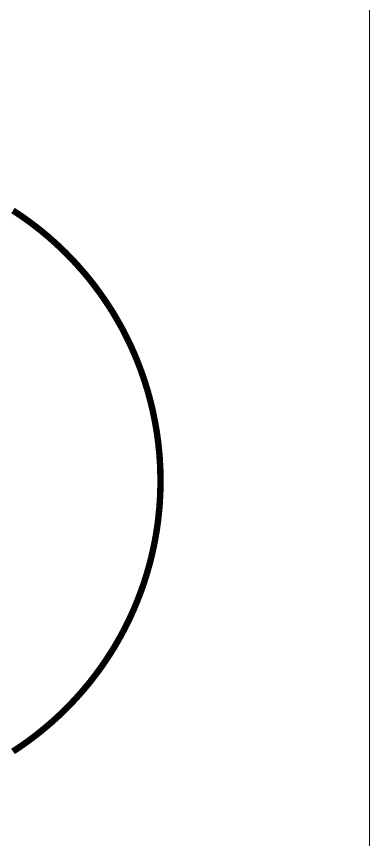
# Model space of a CAD drawing. Header units: millimetres. Extents: x 37412591 to 74834139, y 4258245 to 8527567.
# Drawn here: x 37415490.08 to 37415500, y 4262392.47 to 4262415.56 of the extents above; entities that cross this region are included whole.
import ezdxf

# ---------------------------------------------------------------- set-up
doc = ezdxf.new("R2010")
doc.units = ezdxf.units.MM
doc.layers.add('TREE_LAYER', color=7, linetype='Continuous')

# ---------------------------------------------------------------- blocks, each defined once
blk = doc.blocks.new('SUB_BLK_19')
at = {"color": 0, "const_width": 0.01}
for points in [[(0.5034, -0.002), (0.5034, -0.0027), (0.5034, -0.0024), (0.5034, -0.0014), (0.5034, 0), (0.5034, 0.0015), (0.5033, 0.0029), (0.5033, 0.0041), (0.5033, 0.0054), (0.5033, 0.0066), (0.5033, 0.0079), (0.5032, 0.0091), (0.5032, 0.0104), (0.5032, 0.0116), (0.5031, 0.0129), (0.5031, 0.0141), (0.5031, 0.0154), (0.503, 0.0166), (0.503, 0.0179), (0.5029, 0.0191), (0.5029, 0.0204), (0.5028, 0.0216), (0.5027, 0.0229), (0.5027, 0.0241), (0.5026, 0.0254), (0.5025, 0.0266), (0.5025, 0.0278), (0.5024, 0.0291), (0.5023, 0.0303), (0.5022, 0.0316), (0.5021, 0.0328), (0.5021, 0.0341), (0.502, 0.0353), (0.5019, 0.0366), (0.5018, 0.0378), (0.5017, 0.0391), (0.5016, 0.0403), (0.5015, 0.0415), (0.5014, 0.0428), (0.5012, 0.044), (0.5011, 0.0453), (0.501, 0.0465), (0.5009, 0.0478), (0.5008, 0.049), (0.5006, 0.0503), (0.5005, 0.0515), (0.5004, 0.0527), (0.5002, 0.054), (0.5001, 0.0552), (0.4999, 0.0565), (0.4998, 0.0577), (0.4996, 0.0589), (0.4995, 0.0602), (0.4993, 0.0614), (0.4992, 0.0627), (0.499, 0.0639), (0.4988, 0.0651), (0.4987, 0.0664), (0.4985, 0.0676), (0.4983, 0.0688), (0.4981, 0.0701), (0.498, 0.0713), (0.4978, 0.0725), (0.4976, 0.0738), (0.4974, 0.075), (0.4972, 0.0763), (0.497, 0.0775), (0.4968, 0.0787), (0.4966, 0.0799), (0.4964, 0.0812), (0.4962, 0.0824), (0.496, 0.0836), (0.4958, 0.0849), (0.4955, 0.0861), (0.4953, 0.0873), (0.4951, 0.0886), (0.4949, 0.0898), (0.4946, 0.091), (0.4944, 0.0922), (0.4942, 0.0935), (0.4939, 0.0947), (0.4937, 0.0959), (0.4934, 0.0971), (0.4932, 0.0984), (0.4929, 0.0996), (0.4927, 0.1008), (0.4924, 0.102), (0.4922, 0.1033), (0.4919, 0.1045), (0.4916, 0.1057), (0.4914, 0.1069), (0.4911, 0.1081), (0.4908, 0.1094), (0.4905, 0.1106), (0.4902, 0.1118), (0.49, 0.113), (0.4897, 0.1142), (0.4894, 0.1154), (0.4891, 0.1166), (0.4888, 0.1179), (0.4885, 0.1191), (0.4882, 0.1203), (0.4879, 0.1215), (0.4876, 0.1227), (0.4873, 0.1239), (0.4869, 0.1251), (0.4866, 0.1263), (0.4863, 0.1275), (0.486, 0.1287), (0.4856, 0.1299), (0.4853, 0.1312), (0.485, 0.1324), (0.4846, 0.1336), (0.4843, 0.1348), (0.484, 0.136), (0.4836, 0.1372), (0.4833, 0.1384), (0.4829, 0.1396), (0.4826, 0.1408), (0.4822, 0.142), (0.4818, 0.1431), (0.4815, 0.1443), (0.4811, 0.1455), (0.4807, 0.1467), (0.4804, 0.1479), (0.48, 0.1491), (0.4796, 0.1503), (0.4792, 0.1515), (0.4789, 0.1527), (0.4785, 0.1539), (0.4781, 0.1551), (0.4777, 0.1562), (0.4773, 0.1574), (0.4769, 0.1586), (0.4765, 0.1598), (0.4761, 0.161), (0.4757, 0.1622), (0.4753, 0.1633), (0.4748, 0.1645), (0.4744, 0.1657), (0.474, 0.1669), (0.4736, 0.168), (0.4732, 0.1692), (0.4727, 0.1704), (0.4723, 0.1716), (0.4719, 0.1727), (0.4714, 0.1739), (0.471, 0.1751), (0.4705, 0.1762), (0.4701, 0.1774), (0.4696, 0.1786), (0.4692, 0.1797), (0.4687, 0.1809), (0.4683, 0.1821), (0.4678, 0.1832), (0.4674, 0.1844), (0.4669, 0.1855), (0.4664, 0.1867), (0.466, 0.1878), (0.4655, 0.189), (0.465, 0.1902), (0.4645, 0.1913), (0.464, 0.1925), (0.4635, 0.1936), (0.4631, 0.1948), (0.4626, 0.1959), (0.4621, 0.1971), (0.4616, 0.1982), (0.4611, 0.1993), (0.4606, 0.2005), (0.4601, 0.2016), (0.4596, 0.2028), (0.459, 0.2039), (0.4585, 0.205), (0.458, 0.2062), (0.4575, 0.2073), (0.457, 0.2085), (0.4564, 0.2096), (0.4559, 0.2107), (0.4554, 0.2118), (0.4548, 0.213), (0.4543, 0.2141), (0.4538, 0.2152), (0.4532, 0.2164), (0.4527, 0.2175), (0.4521, 0.2186), (0.4516, 0.2197), (0.451, 0.2208), (0.4505, 0.222), (0.4499, 0.2231), (0.4493, 0.2242), (0.4488, 0.2253), (0.4482, 0.2264), (0.4476, 0.2275), (0.4471, 0.2286), (0.4465, 0.2297), (0.4459, 0.2308), (0.4453, 0.232), (0.4447, 0.2331), (0.4441, 0.2342), (0.4436, 0.2353), (0.443, 0.2364), (0.4424, 0.2375), (0.4418, 0.2385), (0.4412, 0.2396), (0.4406, 0.2407), (0.44, 0.2418), (0.4393, 0.2429), (0.4387, 0.244), (0.4381, 0.2451), (0.4375, 0.2462), (0.4369, 0.2473), (0.4363, 0.2483), (0.4356, 0.2494), (0.435, 0.2505), (0.4344, 0.2516), (0.4337, 0.2527), (0.4331, 0.2537), (0.4325, 0.2548), (0.4318, 0.2559), (0.4312, 0.2569), (0.4305, 0.258), (0.4299, 0.2591), (0.4292, 0.2601), (0.4286, 0.2612), (0.4279, 0.2623), (0.4273, 0.2633), (0.4266, 0.2644), (0.4259, 0.2654), (0.4253, 0.2665), (0.4246, 0.2676), (0.4239, 0.2686), (0.4232, 0.2697), (0.4226, 0.2707), (0.4219, 0.2718), (0.4212, 0.2728), (0.4205, 0.2738), (0.4198, 0.2749), (0.4191, 0.2759), (0.4184, 0.277), (0.4177, 0.278), (0.417, 0.279), (0.4163, 0.2801), (0.4156, 0.2811), (0.4149, 0.2821), (0.4142, 0.2832), (0.4135, 0.2842), (0.4128, 0.2852), (0.4121, 0.2862), (0.4113, 0.2872), (0.4106, 0.2883), (0.4099, 0.2893), (0.4092, 0.2903), (0.4084, 0.2913), (0.4077, 0.2923), (0.407, 0.2933), (0.4062, 0.2943), (0.4055, 0.2953), (0.4047, 0.2963), (0.404, 0.2973), (0.4033, 0.2983), (0.4025, 0.2993), (0.4018, 0.3003), (0.401, 0.3013), (0.4002, 0.3023), (0.3995, 0.3033), (0.3987, 0.3043), (0.398, 0.3053), (0.3972, 0.3063), (0.3964, 0.3073), (0.3956, 0.3082), (0.3949, 0.3092), (0.3941, 0.3102), (0.3933, 0.3112), (0.3925, 0.3122), (0.3917, 0.3131), (0.391, 0.3141), (0.3902, 0.3151), (0.3894, 0.316), (0.3886, 0.317), (0.3878, 0.318), (0.387, 0.3189), (0.3862, 0.3199), (0.3854, 0.3208), (0.3846, 0.3218), (0.3838, 0.3227), (0.3829, 0.3237), (0.3821, 0.3246), (0.3813, 0.3256), (0.3805, 0.3265), (0.3797, 0.3275), (0.3789, 0.3284), (0.378, 0.3293), (0.3772, 0.3303), (0.3764, 0.3312), (0.3755, 0.3321), (0.3747, 0.3331), (0.3739, 0.334), (0.373, 0.3349), (0.3722, 0.3358), (0.3713, 0.3368), (0.3705, 0.3377), (0.3697, 0.3386), (0.3688, 0.3395), (0.368, 0.3404), (0.3671, 0.3413), (0.3662, 0.3422), (0.3654, 0.3431), (0.3645, 0.3441), (0.3637, 0.345), (0.3628, 0.3459), (0.3619, 0.3468), (0.361, 0.3476), (0.3602, 0.3485), (0.3593, 0.3494), (0.3584, 0.3503), (0.3575, 0.3512), (0.3567, 0.3521), (0.3558, 0.353), (0.3549, 0.3539), (0.354, 0.3547), (0.3531, 0.3556), (0.3522, 0.3565), (0.3513, 0.3573), (0.3504, 0.3582), (0.3495, 0.3591), (0.3486, 0.3599), (0.3477, 0.3608), (0.3468, 0.3617), (0.3459, 0.3625), (0.345, 0.3634), (0.3441, 0.3642), (0.3432, 0.3651), (0.3422, 0.3659), (0.3413, 0.3668), (0.3404, 0.3676), (0.3395, 0.3685), (0.3386, 0.3693), (0.3376, 0.3701), (0.3367, 0.371), (0.3358, 0.3718), (0.3348, 0.3726), (0.3339, 0.3735), (0.333, 0.3743), (0.332, 0.3751), (0.3311, 0.3759), (0.3301, 0.3768), (0.3292, 0.3776), (0.3283, 0.3784), (0.3273, 0.3792), (0.3263, 0.38), (0.3254, 0.3808), (0.3244, 0.3816), (0.3235, 0.3824), (0.3225, 0.3832), (0.3216, 0.384), (0.3206, 0.3848), (0.3196, 0.3856), (0.3187, 0.3864), (0.3177, 0.3872), (0.3167, 0.388), (0.3157, 0.3887), (0.3148, 0.3895), (0.3138, 0.3903), (0.3128, 0.3911), (0.3118, 0.3918), (0.3109, 0.3926), (0.3099, 0.3934), (0.3089, 0.3941), (0.3079, 0.3949), (0.3069, 0.3957), (0.3059, 0.3964), (0.3049, 0.3972), (0.3039, 0.3979), (0.3029, 0.3987), (0.3019, 0.3994), (0.3009, 0.4002), (0.2999, 0.4009), (0.2989, 0.4017), (0.2979, 0.4024), (0.2969, 0.4031), (0.2959, 0.4039), (0.2949, 0.4046), (0.2938, 0.4053), (0.2928, 0.4061), (0.2918, 0.4068), (0.2908, 0.4075), (0.2898, 0.4082), (0.2887, 0.4089), (0.2877, 0.4096), (0.2867, 0.4104), (0.2857, 0.4111), (0.2846, 0.4118), (0.2836, 0.4125), (0.2826, 0.4132), (0.2815, 0.4139), (0.2805, 0.4146), (0.2795, 0.4152), (0.2784, 0.4159), (0.2774, 0.4166), (0.2763, 0.4173), (0.2753, 0.418), (0.2742, 0.4187), (0.2732, 0.4193)], [(0.2732, -0.4235), (0.2742, -0.4228), (0.2753, -0.4221), (0.2763, -0.4214), (0.2774, -0.4207), (0.2784, -0.4201), (0.2794, -0.4194), (0.2805, -0.4187), (0.2815, -0.418), (0.2825, -0.4173), (0.2836, -0.4166), (0.2846, -0.4159), (0.2856, -0.4152), (0.2867, -0.4145), (0.2877, -0.4138), (0.2887, -0.4131), (0.2898, -0.4123), (0.2908, -0.4116), (0.2918, -0.4109), (0.2928, -0.4102), (0.2938, -0.4095), (0.2948, -0.4087), (0.2959, -0.408), (0.2969, -0.4073), (0.2979, -0.4065), (0.2989, -0.4058), (0.2999, -0.405), (0.3009, -0.4043), (0.3019, -0.4036), (0.3029, -0.4028), (0.3039, -0.4021), (0.3049, -0.4013), (0.3059, -0.4006), (0.3069, -0.3998), (0.3079, -0.399), (0.3089, -0.3983), (0.3099, -0.3975), (0.3108, -0.3967), (0.3118, -0.396), (0.3128, -0.3952), (0.3138, -0.3944), (0.3148, -0.3936), (0.3157, -0.3929), (0.3167, -0.3921), (0.3177, -0.3913), (0.3186, -0.3905), (0.3196, -0.3897), (0.3206, -0.3889), (0.3215, -0.3881), (0.3225, -0.3873), (0.3235, -0.3865), (0.3244, -0.3857), (0.3254, -0.3849), (0.3263, -0.3841), (0.3273, -0.3833), (0.3282, -0.3825), (0.3292, -0.3817), (0.3301, -0.3809), (0.3311, -0.3801), (0.332, -0.3792), (0.333, -0.3784), (0.3339, -0.3776), (0.3348, -0.3768), (0.3358, -0.3759), (0.3367, -0.3751), (0.3376, -0.3743), (0.3385, -0.3734), (0.3395, -0.3726), (0.3404, -0.3717), (0.3413, -0.3709), (0.3422, -0.3701), (0.3432, -0.3692), (0.3441, -0.3684), (0.345, -0.3675), (0.3459, -0.3667), (0.3468, -0.3658), (0.3477, -0.3649), (0.3486, -0.3641), (0.3495, -0.3632), (0.3504, -0.3623), (0.3513, -0.3615), (0.3522, -0.3606), (0.3531, -0.3597), (0.354, -0.3589), (0.3549, -0.358), (0.3558, -0.3571), (0.3566, -0.3562), (0.3575, -0.3553), (0.3584, -0.3544), (0.3593, -0.3536), (0.3602, -0.3527), (0.361, -0.3518), (0.3619, -0.3509), (0.3628, -0.35), (0.3636, -0.3491), (0.3645, -0.3482), (0.3654, -0.3473), (0.3662, -0.3464), (0.3671, -0.3455), (0.3679, -0.3445), (0.3688, -0.3436), (0.3696, -0.3427), (0.3705, -0.3418), (0.3713, -0.3409), (0.3722, -0.34), (0.373, -0.339), (0.3739, -0.3381), (0.3747, -0.3372), (0.3755, -0.3363), (0.3764, -0.3353), (0.3772, -0.3344), (0.378, -0.3335), (0.3788, -0.3325), (0.3797, -0.3316), (0.3805, -0.3306), (0.3813, -0.3297), (0.3821, -0.3288), (0.3829, -0.3278), (0.3837, -0.3269), (0.3846, -0.3259), (0.3854, -0.325), (0.3862, -0.324), (0.387, -0.323), (0.3878, -0.3221), (0.3886, -0.3211), (0.3894, -0.3202), (0.3902, -0.3192), (0.3909, -0.3182), (0.3917, -0.3173), (0.3925, -0.3163), (0.3933, -0.3153), (0.3941, -0.3143), (0.3949, -0.3134), (0.3956, -0.3124), (0.3964, -0.3114), (0.3972, -0.3104), (0.3979, -0.3094), (0.3987, -0.3084), (0.3995, -0.3074), (0.4002, -0.3065), (0.401, -0.3055), (0.4017, -0.3045), (0.4025, -0.3035), (0.4032, -0.3025), (0.404, -0.3015), (0.4047, -0.3005), (0.4055, -0.2995), (0.4062, -0.2985), (0.407, -0.2975), (0.4077, -0.2964), (0.4084, -0.2954), (0.4092, -0.2944), (0.4099, -0.2934), (0.4106, -0.2924), (0.4113, -0.2914), (0.4121, -0.2904), (0.4128, -0.2893), (0.4135, -0.2883), (0.4142, -0.2873), (0.4149, -0.2863), (0.4156, -0.2852), (0.4163, -0.2842), (0.417, -0.2832), (0.4177, -0.2821), (0.4184, -0.2811), (0.4191, -0.2801), (0.4198, -0.279), (0.4205, -0.278), (0.4212, -0.2769), (0.4219, -0.2759), (0.4225, -0.2748), (0.4232, -0.2738), (0.4239, -0.2727), (0.4246, -0.2717), (0.4252, -0.2706), (0.4259, -0.2696), (0.4266, -0.2685), (0.4272, -0.2675), (0.4279, -0.2664), (0.4286, -0.2653), (0.4292, -0.2643), (0.4299, -0.2632), (0.4305, -0.2621), (0.4312, -0.2611), (0.4318, -0.26), (0.4325, -0.2589), (0.4331, -0.2579), (0.4337, -0.2568), (0.4344, -0.2557), (0.435, -0.2546), (0.4356, -0.2536), (0.4362, -0.2525), (0.4369, -0.2514), (0.4375, -0.2503), (0.4381, -0.2492), (0.4387, -0.2481), (0.4393, -0.247), (0.4399, -0.246), (0.4406, -0.2449), (0.4412, -0.2438), (0.4418, -0.2427), (0.4424, -0.2416), (0.443, -0.2405), (0.4435, -0.2394), (0.4441, -0.2383), (0.4447, -0.2372), (0.4453, -0.2361), (0.4459, -0.235), (0.4465, -0.2339), (0.4471, -0.2328), (0.4476, -0.2317), (0.4482, -0.2305), (0.4488, -0.2294), (0.4493, -0.2283), (0.4499, -0.2272), (0.4505, -0.2261), (0.451, -0.225), (0.4516, -0.2238), (0.4521, -0.2227), (0.4527, -0.2216), (0.4532, -0.2205), (0.4538, -0.2194), (0.4543, -0.2182), (0.4548, -0.2171), (0.4554, -0.216), (0.4559, -0.2148), (0.4564, -0.2137), (0.457, -0.2126), (0.4575, -0.2114), (0.458, -0.2103), (0.4585, -0.2092), (0.459, -0.208), (0.4595, -0.2069), (0.4601, -0.2058), (0.4606, -0.2046), (0.4611, -0.2035), (0.4616, -0.2023), (0.4621, -0.2012), (0.4626, -0.2), (0.4631, -0.1989), (0.4635, -0.1977), (0.464, -0.1966), (0.4645, -0.1954), (0.465, -0.1943), (0.4655, -0.1931), (0.4659, -0.192), (0.4664, -0.1908), (0.4669, -0.1897), (0.4674, -0.1885), (0.4678, -0.1873), (0.4683, -0.1862), (0.4687, -0.185), (0.4692, -0.1839), (0.4696, -0.1827), (0.4701, -0.1815), (0.4705, -0.1804), (0.471, -0.1792), (0.4714, -0.178), (0.4719, -0.1769), (0.4723, -0.1757), (0.4727, -0.1745), (0.4732, -0.1733), (0.4736, -0.1722), (0.474, -0.171), (0.4744, -0.1698), (0.4748, -0.1686), (0.4753, -0.1675), (0.4757, -0.1663), (0.4761, -0.1651), (0.4765, -0.1639), (0.4769, -0.1627), (0.4773, -0.1616), (0.4777, -0.1604), (0.4781, -0.1592), (0.4785, -0.158), (0.4788, -0.1568), (0.4792, -0.1556), (0.4796, -0.1544), (0.48, -0.1532), (0.4804, -0.1521), (0.4807, -0.1509), (0.4811, -0.1497), (0.4815, -0.1485), (0.4818, -0.1473), (0.4822, -0.1461), (0.4826, -0.1449), (0.4829, -0.1437), (0.4833, -0.1425), (0.4836, -0.1413), (0.484, -0.1401), (0.4843, -0.1389), (0.4846, -0.1377), (0.485, -0.1365), (0.4853, -0.1353), (0.4856, -0.1341), (0.486, -0.1329), (0.4863, -0.1317), (0.4866, -0.1305), (0.4869, -0.1293), (0.4873, -0.128), (0.4876, -0.1268), (0.4879, -0.1256), (0.4882, -0.1244), (0.4885, -0.1232), (0.4888, -0.122), (0.4891, -0.1208), (0.4894, -0.1196), (0.4897, -0.1183), (0.49, -0.1171), (0.4902, -0.1159), (0.4905, -0.1147), (0.4908, -0.1135), (0.4911, -0.1123), (0.4914, -0.111), (0.4916, -0.1098), (0.4919, -0.1086), (0.4922, -0.1074), (0.4924, -0.1062), (0.4927, -0.1049), (0.4929, -0.1037), (0.4932, -0.1025), (0.4934, -0.1013), (0.4937, -0.1001), (0.4939, -0.0988), (0.4942, -0.0976), (0.4944, -0.0964), (0.4946, -0.0951), (0.4949, -0.0939), (0.4951, -0.0927), (0.4953, -0.0915), (0.4955, -0.0902), (0.4958, -0.089), (0.496, -0.0878), (0.4962, -0.0865), (0.4964, -0.0853), (0.4966, -0.0841), (0.4968, -0.0828), (0.497, -0.0816), (0.4972, -0.0804), (0.4974, -0.0791), (0.4976, -0.0779), (0.4978, -0.0767), (0.498, -0.0754), (0.4981, -0.0742), (0.4983, -0.073), (0.4985, -0.0717), (0.4987, -0.0705), (0.4988, -0.0693), (0.499, -0.068), (0.4992, -0.0668), (0.4993, -0.0655), (0.4995, -0.0643), (0.4996, -0.0631), (0.4998, -0.0618), (0.4999, -0.0606), (0.5001, -0.0593), (0.5002, -0.0581), (0.5004, -0.0569), (0.5005, -0.0556), (0.5006, -0.0544), (0.5008, -0.0531), (0.5009, -0.0519), (0.501, -0.0507), (0.5011, -0.0494), (0.5012, -0.0482), (0.5013, -0.0469), (0.5015, -0.0457), (0.5016, -0.0444), (0.5017, -0.0432), (0.5018, -0.0419), (0.5019, -0.0407), (0.502, -0.0395), (0.5021, -0.0382), (0.5021, -0.037), (0.5022, -0.0357), (0.5023, -0.0345), (0.5024, -0.0332), (0.5025, -0.032), (0.5025, -0.0307), (0.5026, -0.0295), (0.5027, -0.0282), (0.5027, -0.027), (0.5028, -0.0257), (0.5029, -0.0245), (0.5029, -0.0232), (0.503, -0.022), (0.503, -0.0208), (0.5031, -0.0195), (0.5031, -0.0183), (0.5031, -0.017), (0.5032, -0.0158), (0.5032, -0.0145), (0.5032, -0.0133), (0.5033, -0.012), (0.5033, -0.0108), (0.5033, -0.0095), (0.5033, -0.0083), (0.5033, -0.007), (0.5034, -0.0058), (0.5034, -0.0045), (0.5034, -0.0033), (0.5034, -0.002), (0.5034, -0.002)]]:
    blk.add_lwpolyline(points, dxfattribs=at)

msp = doc.modelspace()

# ---------------------------------------------------------------- linework, layer by layer
at = {"linetype": 'ByBlock', "lineweight": 20}
msp.add_line((37415499.996, 4258300.881, 4910.121), (37415499.996, 4263462.936, 4910.121), dxfattribs=at)

# ---------------------------------------------------------------- block references
at = {"layer": 'TREE_LAYER', "color": 0, "xscale": 17.9901123046875, "yscale": 18.00727844238281, "zscale": 0.0009999999999764}
msp.add_blockref('SUB_BLK_19', (37415485.072, 4262402.568, 6205.794), dxfattribs=at)

doc.saveas('drawing.dxf')
